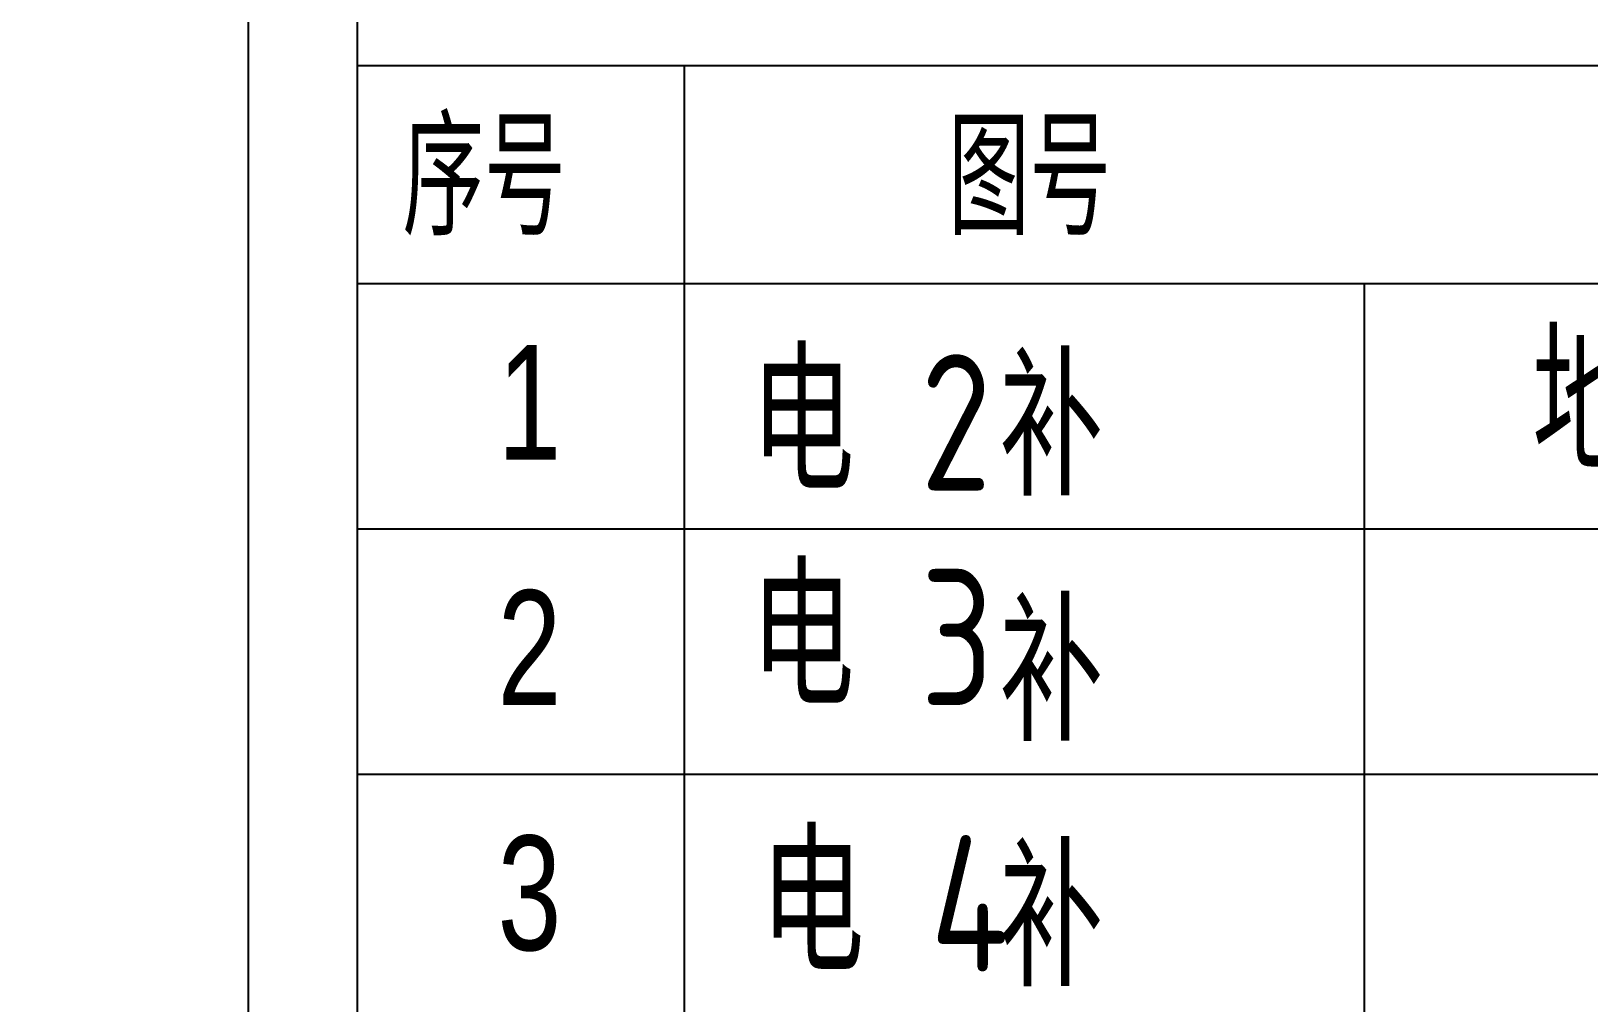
# Model space of a CAD drawing. Extents: x 2166032 to 5302137, y 581493 to 2416206.
# Drawn here: x 2962232 to 2967950, y 1069794 to 1073359 of the extents above; entities that cross this region are included whole.
import ezdxf
from ezdxf.enums import TextEntityAlignment as Align

# ---------------------------------------------------------------- set-up
doc = ezdxf.new("R2010")
doc.units = 0
doc.header["$LTSCALE"] = 1000
doc.header["$MEASUREMENT"] = 0
doc.layers.add('PUB_TITLE', color=137, linetype='Continuous')
doc.styles.add('CS1', font='tssdeng.shx', dxfattribs={"width": 0.8, "height": 500, "bigfont": 'tssdchn.shx'})
doc.styles.add('FS64F', font='!tssdeng.shx', dxfattribs={"width": 0.75, "bigfont": '!tssdchn.shx'})

msp = doc.modelspace()

# ---------------------------------------------------------------- linework, layer by layer
msp.add_circle((2604640.5, 1020101.3), 438608.5)
at = {"layer": 'PUB_TITLE'}
for p, q in [((2963029.1, 1076033.4, -200), (2963029.1, 1051553.4, -600)), ((2964629.1, 1073233.4, -200), (2964629.1, 1053653.4, -600)), ((2963429.1, 1072433.4, -200), (2980192.4, 1072433.4, -200)), ((2967125.3, 1072433.4, -200), (2967125.3, 1052853.4, -600)), ((2963429.1, 1071533.4, -200), (2980192.4, 1071533.4, -200)), ((2963429.1, 1070633.4, -200), (2980192.4, 1070633.4, -200))]:
    msp.add_line(p, q, dxfattribs=at)
at = {"layer": 'PUB_TITLE', "color": 30}
for p, q in [((2963429.1, 1075733.4, -200), (2963429.1, 1051953.4, -600)), ((2963429.1, 1073233.4, -200), (2980192.4, 1073233.4, -200))]:
    msp.add_line(p, q, dxfattribs=at)

# ---------------------------------------------------------------- texts
at = {"style": 'CS1', "width": 0.8}
msp.add_text('地源热泵机房配电系统图及控制图', height=500, dxfattribs=at).set_placement((2970591.9, 1071747.9, -1000), align=Align.CENTER)
for s, p in [('电 2', (2964873.9, 1071673.7)), ('补', (2965787.3, 1071654.4, 400)), ('电 3', (2964873.9, 1070884.9)), ('补', (2965787.3, 1070754.4, 400)), ('电 4', (2964910.1, 1069908.4, -200)), ('补', (2965787.3, 1069854.4, 400))]:
    msp.add_text(s, height=500, dxfattribs=at).set_placement(p)
at = {"layer": 'PUB_TITLE', "style": 'FS64F', "width": 0.75}
for s, p in [('序号', (2963595.6, 1072610.8, -200)), ('图号', (2965598, 1072610.8, -200)), ('1', (2963944.3, 1071787.5, -200)), ('2', (2963944.3, 1070887.5, -200)), ('3', (2963944.3, 1069987.5, -200))]:
    msp.add_text(s, height=420, dxfattribs=at).set_placement(p)

doc.saveas('drawing.dxf')
